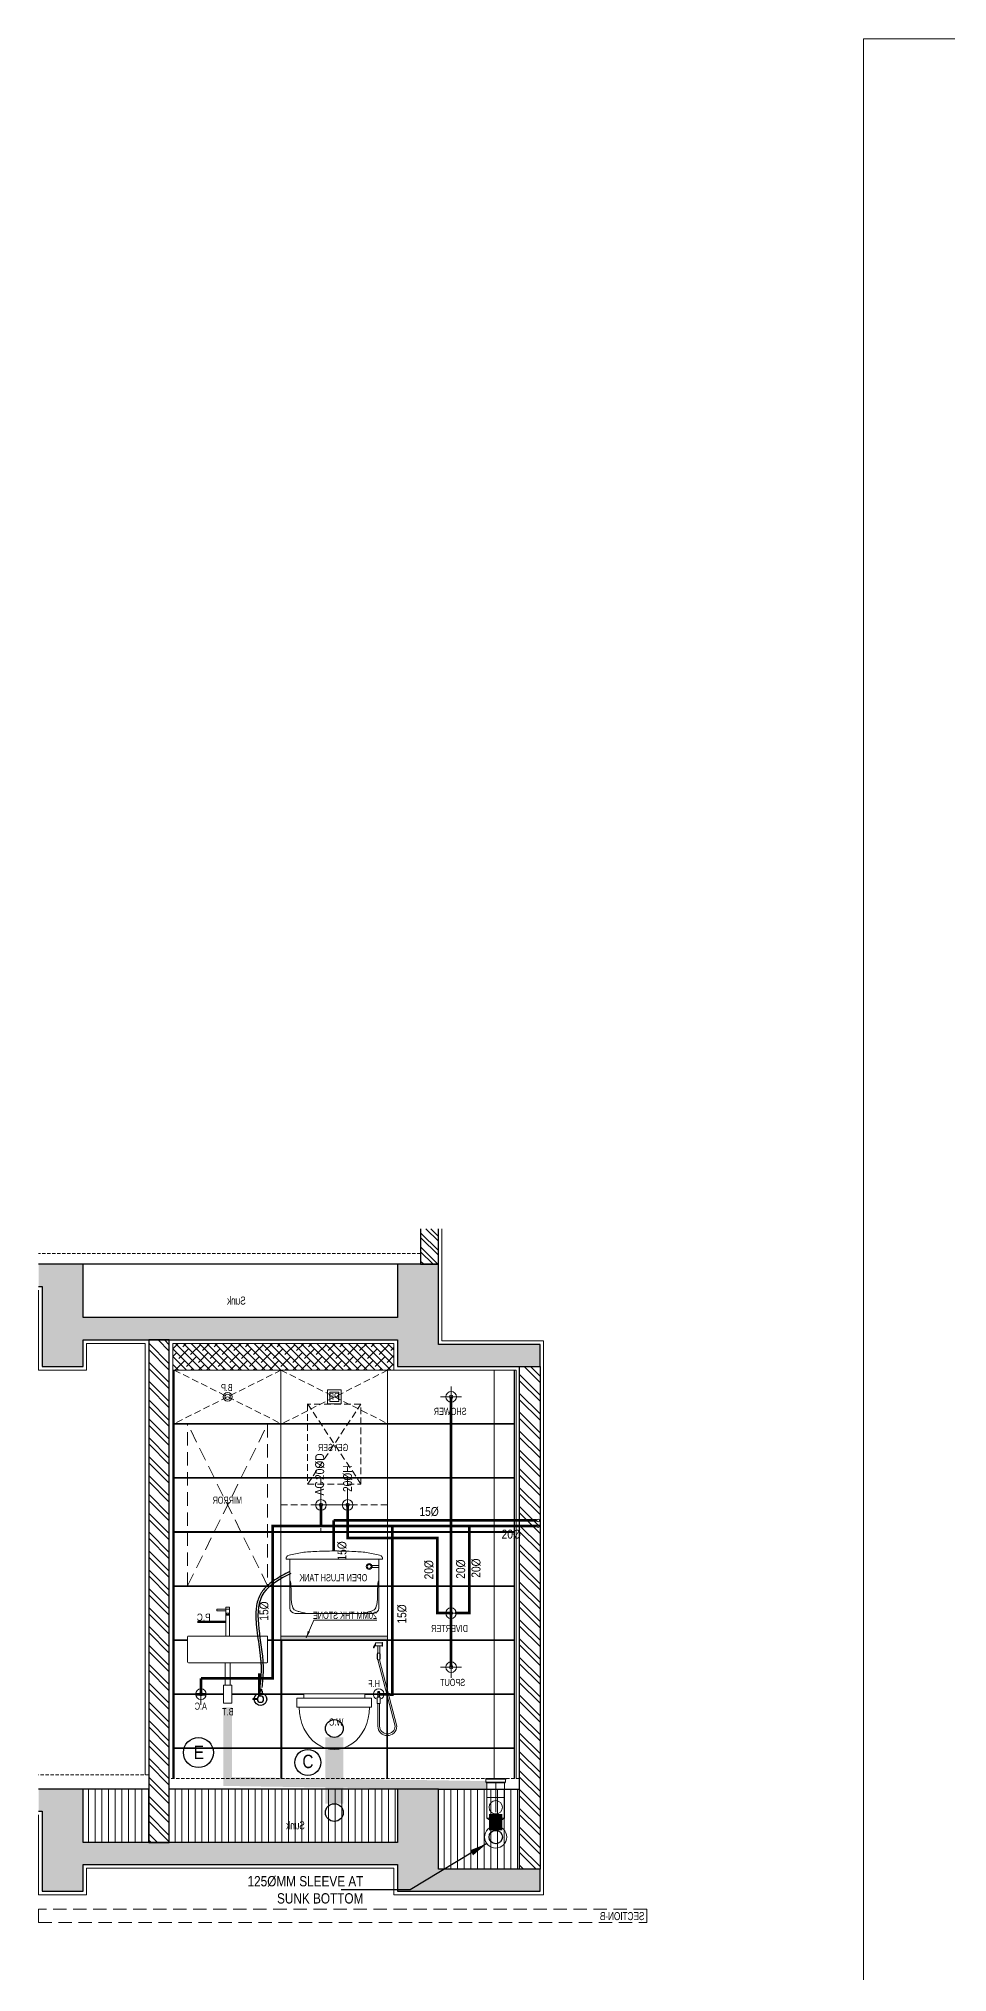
# Model space of a CAD drawing. Header units: inches. Extents: x 899679 to 12882928, y -3363313 to 527800.
# Drawn here: x 899679 to 904790, y 508964 to 519835 of the extents above; entities that cross this region are included whole.
import ezdxf
from ezdxf.enums import TextEntityAlignment as Align

# ---------------------------------------------------------------- set-up
doc = ezdxf.new("R2010")
doc.units = ezdxf.units.IN
doc.header["$LTSCALE"] = 150
for name, pattern in [('Dash', [6, 3, -3]), ('DASHED', [0.75, 0.5, -0.25]), ('DASHED2', [0.375, 0.25, -0.125]), ('HIDDEN', [0.375, 0.25, -0.125]), ('HIDDEN2', [0.1875, 0.125, -0.0625])]:
    doc.linetypes.add(name, pattern=pattern)
for name, color, linetype, lineweight in [('DOTTED LINE-MSA', 3, 'HIDDEN2', 13), ('E-ELECT. SB', 240, 'Continuous', 5), ('ele03', 147, 'Continuous', 5), ('fer', 5, 'Continuous', 9), ('FILING-MSA', 253, 'Continuous', 9), ('g-dot', 8, 'HIDDEN', 9), ('g-ele-01', 8, 'Continuous', 9), ('g-ele-02', 8, 'Continuous', 9), ('g-text', 8, 'Continuous', 9), ('G.FUR.', 8, 'Continuous', 5), ('P.FIXTURE-MSA', 8, 'Continuous', 5), ('P_Soil Downtke pipe', 6, 'Continuous', 25), ('P_Wate Downtke pipe', 4, 'Continuous', 25), ('P_Water Supply Downtake pipe', 3, 'Continuous', 25), ('P_WW PIPE', 4, 'Continuous', 9), ('Pl_FLushing PIpe', 150, 'Continuous', 9), ('PLASTER', 3, 'Continuous', 9), ('SHEET', 7, 'Continuous', 13), ('WALL HATCH-MSA', 251, 'Continuous', 9), ('WALL-MSA', 32, 'Continuous', 30)]:
    doc.layers.add(name, color=color, linetype=linetype, lineweight=lineweight)
for name, color, linetype in [('g-sol250', 8, 'Continuous'), ('P-DWS', 3, 'Continuous'), ('P-HWS', 1, 'Continuous'), ('P-WALL', 7, 'Continuous'), ('P_FLUSHING GRAVITY PIPE', 150, 'Continuous'), ('P_HOT WATER PIPE', 1, 'HIDDEN'), ('P_SANITARY', 7, 'Continuous'), ('PL-Sleeve', 1, 'Continuous'), ('PL_S- CI pipe', 6, 'Continuous'), ('PL_W- CI pipe', 4, 'Continuous'), ('R.C.C HATCH-MSA', 250, 'Continuous'), ('R.C.C-MSA', 8, 'Continuous'), ('TILE HATCH', 253, 'Continuous'), ('TILE SECTION', 152, 'Continuous')]:
    doc.layers.add(name, color=color, linetype=linetype)
doc.styles.add('AR', font='swisscl.ttf')
doc.styles.add('ARIAL', font='swisscl.ttf')
doc.styles.add('arial unicode', font='swisscl.ttf', dxfattribs={"height": 165})
doc.styles.add('PLUMBING TEXT', font='ARIALN.TTF')
doc.styles.add('SWINS', font='swissc.ttf')
doc.dimstyles.new('75', dxfattribs={"dimtxt": 115, "dimasz": 50, "dimexe": 75, "dimexo": 0, "dimgap": 25, "dimtad": 1, "dimdec": 0, "dimzin": 0, "dimdsep": 46, "dimtxsty": 'ARIAL', "dimblk": 'ARCHTICK', "dimcen": 0.09, "dimdle": 75, "dimclrd": 256, "dimclre": 256, "dimclrt": 256, "dimadec": 0, "dimazin": 0, "dimtfac": 1, "dimtdec": 0, "dimtofl": 0, "dimtmove": 1, "dimatfit": 0, "dimfxl": 1, "dimtolj": 1, "dimtzin": 0, "dimlwd": -1, "dimlwe": -1, "dimarcsym": 0})
doc.dimstyles.new('WORKING DIM', dxfattribs={"dimtxt": 155, "dimasz": 100, "dimexe": 50, "dimexo": 0, "dimgap": 20, "dimtad": 1, "dimdec": 0, "dimzin": 0, "dimdsep": 46, "dimtxsty": 'AR', "dimblk": 'OBLIQUE', "dimcen": 0.09, "dimdle": 50, "dimclrd": 256, "dimclre": 250, "dimclrt": 256, "dimadec": 0, "dimazin": 0, "dimtfac": 1, "dimtdec": 0, "dimtofl": 0, "dimtmove": 1, "dimatfit": 0, "dimfxl": 1, "dimtolj": 1, "dimtzin": 0, "dimlwd": -1, "dimlwe": -1, "dimarcsym": 0})
pattern_1 = [(45, (-1299235.07, -677370), (-53.0330086, 53.0330086), []), (45, (-1299199.71, -677370), (-53.0330086, 53.0330086), [])]

# ---------------------------------------------------------------- blocks, each defined once
blk = doc.blocks.new('fsfsfsfsf')
at = {"ltscale": 150}
for p, q in [((6903526, -4182670), (6903526, -4182707)), ((6903526, -4182670), (6903526, -4182707)), ((6903543, -4182670), (6903543, -4182707)), ((6903543, -4182670), (6903543, -4182707))]:
    blk.add_line(p, q, dxfattribs=at)
at = {"ltscale": 150, "elevation": 0}
for points in [[(6903516, -4182364), (6903514, -4182364), (6903514, -4182384), (6903516, -4182384)], [(6903516, -4182365), (6903516, -4182383), (6903553, -4182383), (6903553, -4182365)], [(6903542, -4182423), (6903528, -4182423), (6903528, -4182461), (6903542, -4182461)], [(6903526, -4182707), (6903543, -4182707), (6903543, -4182670), (6903526, -4182670)]]:
    blk.add_lwpolyline(points, close=True, dxfattribs=at)
for points in [[(6903540, -4182707), (6903540, -4182834, -0.990649), (6903433, -4182834), (6903530, -4182461)], [(6903530, -4182707), (6903530, -4182834, -0.988497), (6903443, -4182834), (6903540, -4182461)]]:
    blk.add_lwpolyline(points, format="xyb", dxfattribs=at)
for points in [[(6903526, -4182428), (6903526, -4182456)], [(6903543, -4182428), (6903543, -4182456)]]:
    blk.add_lwpolyline(points, dxfattribs=at)
for points in [[(6903540, -4182383), (6903529, -4182383), (6903529, -4182421, -0.197837), (6903528, -4182423), (6903542, -4182423, -0.197837), (6903540, -4182421)], [(6903553, -4182371), (6903553, -4182374), (6903560, -4182391, 0.998403), (6903565, -4182389)], [(6903540, -4182645, 0.267949), (6903530, -4182645), (6903530, -4182638), (6903540, -4182638)], [(6903540, -4182663, -0.267949), (6903530, -4182663), (6903530, -4182670), (6903540, -4182670)]]:
    blk.add_lwpolyline(points, format="xyb", close=True, dxfattribs=at)
at = {"ltscale": 150}
blk.add_circle((6903535, -4182654), 10, dxfattribs=at)
blk.add_arc((6903535, -4182654), 30, 286.7464, 253.2536, dxfattribs=at)
blk = doc.blocks.new('lol')
at = {"ltscale": 600}
for p, q in [((28124, -228823), (27780, -228823)), ((27780, -228823), (27780, -228848)), ((28124, -228848), (28124, -228823)), ((28162, -228848), (27742, -228848)), ((27742, -228899), (27742, -228848)), ((28162, -228899), (27742, -228899)), ((28162, -228848), (28162, -228899))]:
    blk.add_line(p, q, dxfattribs=at)
blk.add_ellipse((27952, -228899), major_axis=(0, 237), ratio=0.833195, start_param=1.570793, end_param=4.712393, dxfattribs=at)
blk = doc.blocks.new('_ArchTick')
at = {"color": 0, "linetype": 'ByBlock', "const_width": 0.15}
blk.add_lwpolyline([(-0.5, -0.5), (0.5, 0.5)], dxfattribs=at)
blk = doc.blocks.new('G$C6FA840BA')
blk.add_circle((61, 60, -30794), 30)
at = {"layer": 'G.FUR.', "linetype": 'Dash', "ltscale": 5}
for p, q in [((61, 1, -30794), (61, 119, -30794)), ((120, 60, -30794), (2, 60, -30794))]:
    blk.add_line(p, q, dxfattribs=at)
at = {"layer": 'G.FUR.', "ltscale": 150}
for radius in [30, 10]:
    blk.add_circle((61, 60, -30794), radius, dxfattribs=at)
blk = doc.blocks.new('BC')
at = {"ltscale": 100}
for p, q in [((-55, 0), (55, 0)), ((0, -55), (0, 55))]:
    blk.add_line(p, q, dxfattribs=at)
at = {"ltscale": 150}
for radius in [30, 10]:
    blk.add_circle((0, 0), radius, dxfattribs=at)
blk = doc.blocks.new('G$C59D45CD7')
at = {"layer": 'P.FIXTURE-MSA'}
for p, q in [((150, -386, 89), (150, -268, 89)), ((209, -327, 89), (91, -327, 89))]:
    blk.add_line(p, q, dxfattribs=at)
for points in [[(11, 117), (-11, 117), (-11, 162), (11, 162)], [(-11, 128), (11, 128), (11, 151), (-11, 151)], [(6, 128), (6, 122), (-6, 122), (-6, 128)], [(11, 151), (61, 151), (61, 141), (11, 141)]]:
    blk.add_lwpolyline(points, close=True, dxfattribs=at)
at = {"layer": 'P.FIXTURE-MSA', "elevation": 0}
blk.add_lwpolyline([(23, -277), (-23, -277), (-23, -377), (23, -377)], close=True, dxfattribs=at)
at = {"layer": 'P.FIXTURE-MSA'}
for radius in [30, 10]:
    blk.add_circle((150, -327, 89), radius, dxfattribs=at)
blk.add_wipeout([(-220, 0), (220, 0), (225, -5), (225, -145), (220, -150), (-220, -150), (-225, -145), (-225, -5)]).dxf.layer = 'P.FIXTURE-MSA'
for p, q in [((-11, 121), (-11, 0, 0)), ((11, 121), (11, 0, 0)), ((-220, 0), (220, 0)), ((-225, -5), (-225, -145)), ((225, -5), (225, -145)), ((-220, -150), (220, -150))]:
    blk.add_line(p, q, dxfattribs=at)
blk.add_lwpolyline([(-14, -277), (14, -277), (14, -150), (-14, -150)], close=True, dxfattribs=at)
for centre, start, end in [((-220, -5), 90, 180), ((220, -5), 0, 90), ((-220, -145), 180, 270), ((220, -145), 270, 0)]:
    blk.add_arc(centre, 5, start, end, dxfattribs=at)
blk = doc.blocks.new('A$C4626e72a')
at = {"layer": 'P.FIXTURE-MSA'}
for p, q in [((0, 315), (0, 305)), ((0, 305), (20, 305)), ((20, 305), (520, 305)), ((20, 305), (20, 30)), ((20, 269), (58, 269)), ((20, 259), (58, 259)), ((520, 305), (540, 305)), ((520, 30), (520, 305)), ((540, 305), (540, 315)), ((20, 187), (23, 180)), ((23, 180), (25, 169)), ((25, 169), (26, 154)), ((26, 154), (27, 136)), ((27, 136), (27, 118)), ((27, 118), (27, 98)), ((514, 154), (513, 136)), ((513, 136), (513, 118)), ((513, 118), (513, 98)), ((515, 169), (514, 154)), ((517, 180), (515, 169)), ((520, 187), (517, 180)), ((27, 98), (28, 80)), ((28, 80), (29, 64)), ((29, 64), (31, 50)), ((31, 50), (34, 40)), ((34, 40), (37, 32)), ((37, 32), (41, 26)), ((41, 26), (45, 21)), ((45, 21), (49, 18)), ((49, 18), (53, 16)), ((50, 0), (65, 0)), ((50, 0), (190, 0)), ((53, 16), (58, 14)), ((58, 14), (62, 13)), ((62, 13), (66, 11)), ((66, 11), (71, 10)), ((71, 10), (77, 9)), ((77, 9), (84, 7)), ((84, 7), (92, 5)), ((92, 5), (103, 3)), ((103, 3), (115, 0)), ((190, 0), (350, 0)), ((350, 0), (490, 0)), ((437, 3), (425, 0)), ((448, 5), (437, 3)), ((456, 7), (448, 5)), ((463, 9), (456, 7)), ((469, 10), (463, 9)), ((474, 11), (469, 10)), ((478, 13), (474, 11)), ((475, 0), (490, 0)), ((482, 14), (478, 13)), ((487, 16), (482, 14)), ((491, 18), (487, 16)), ((495, 21), (491, 18)), ((499, 26), (495, 21)), ((503, 32), (499, 26)), ((506, 40), (503, 32)), ((509, 50), (506, 40)), ((511, 64), (509, 50)), ((512, 80), (511, 64)), ((513, 98), (512, 80))]:
    blk.add_line(p, q, dxfattribs=at)
for radius in [16.2, 11.2]:
    blk.add_circle((74, 264), radius, dxfattribs=at)
for centre, radius, start, end in [((134, -74), 418, 97.5559, 107.7568), ((215, -685), 1035, 93.1449, 97.5559), ((270, -1684), 2035, 90, 93.1449), ((270, -1684), 2035, 86.8551, 90), ((325, -685), 1035, 82.4441, 86.8551), ((406, -74), 418, 72.2432, 82.4441), ((10, 315), 9.5, 107.7568, 180), ((530, 315), 9.5, 0, 72.2432), ((50, 30), 30, 180, 270), ((490, 30), 30, 270, 0)]:
    blk.add_arc(centre, radius, start, end, dxfattribs=at)
blk = doc.blocks.new('G$C2E235CF5')
at = {"color": 7}
blk.add_line((-50, -125), (-50, -108), dxfattribs=at)
at = {"layer": 'P_WW PIPE', "color": 7}
for p, q in [((55, 0), (-55, 0)), ((55, 0), (55, -22)), ((52, -4, 0), (-58, -4, 0)), ((-55, 0), (-55, -22)), ((55, -22), (-55, -22)), ((-53, -25), (-55, -22)), ((53, -25), (-53, -25)), ((-50, -25), (-50, -156, 0)), ((-50, -108), (50, -108)), ((-50, -108), (-50, -224)), ((0, -25), (0, -191)), ((50, -25), (50, -160, 0)), ((50, -108), (50, -224)), ((53, -25), (55, -22)), ((-50, -224), (50, -224))]:
    blk.add_line(p, q, dxfattribs=at)
blk.add_circle((0, -163), 37.5, dxfattribs=at)
blk.add_arc((0, -156), 84.4, 233.691, 306.309, dxfattribs=at)
blk = doc.blocks.new('_OBLIQUE')
at = {"color": 0, "linetype": 'ByBlock'}
blk.add_line((-0.5, -0.5), (0.5, 0.5), dxfattribs=at)
blk = doc.blocks.new('Angle Cock Front')
for p, q in [((-2, 17), (-2, 44)), ((-2, 44), (2, 44)), ((2, 17), (2, 44))]:
    blk.add_line(p, q)
blk.add_circle((0, 0), 17.5)
blk.add_arc((0, 0), 35, 94.096, 85.904)
blk = doc.blocks.new('AC-ELEVATION')
at = {"lineweight": 9}
for p, q in [((-11, 45), (11, 45)), ((-11, 33), (-11, 45)), ((8, 51), (-8, 51)), ((8, 51), (-8, 51)), ((8, 50), (-8, 50)), ((8, 50), (-8, 50)), ((8, 49), (-8, 49)), ((8, 48), (-8, 48)), ((8, 48), (-8, 48)), ((8, 47), (-8, 47)), ((8, 47), (-8, 47)), ((8, 46), (-8, 46)), ((11, 33), (11, 45))]:
    blk.add_line(p, q, dxfattribs=at)
blk.add_lwpolyline([(-8, 45), (-8, 57), (8, 57), (8, 45)], dxfattribs=at)
blk.add_open_spline([(6, 45), (6, 45), (6, 45), (6, 45)], degree=3, dxfattribs=at)
at = {"xscale": -1, "rotation": 90.00000000000007}
blk.add_blockref('Angle Cock Front', (0, 0), dxfattribs=at)
blk = doc.blocks.new('G$C769E1934')
at = {"layer": 'P_SANITARY'}
blk.add_spline([(-355, 502), (-204, 394, 0), (-198, 11, 0), (-197, -93, 0), (-192, -140, 0)], degree=3, dxfattribs=at)
blk.add_open_spline([(-349, 513, 0), (-335, 506, 0), (-321, 498, 0), (-292, 482, 0), (-279, 474, 0), (-253, 457, 0), (-240, 448, 0), (-221, 431, 0), (-213, 424, 0), (-203, 412, 0), (-200, 408, 0), (-195, 402, 0), (-193, 400, 0), (-190, 394, 0), (-188, 392, 0), (-184, 384, 0), (-181, 379, 0), (-174, 363, 0), (-170, 352, 0), (-164, 329, 0), (-162, 318, 0), (-159, 294, 0), (-159, 282, 0), (-158, 257, 0), (-159, 245, 0), (-161, 211, 0), (-163, 189, 0), (-169, 146, 0), (-172, 125, 0), (-178, 82, 0), (-181, 61, 0), (-184, 33, 0), (-185, 25, 0), (-186, 10, 0), (-187, 2, 0), (-188, -14, 0), (-188, -22, 0), (-188, -45, 0), (-188, -61, 0), (-186, -81, 0), (-186, -85, 0), (-185, -93, 0), (-185, -96, 0), (-184, -103, 0), (-184, -106, 0), (-183, -117, 0), (-182, -124, 0), (-181, -133, 0), (-180, -136, 0), (-180, -138, 0)], degree=3, knots=[0, 0, 0, 0, 44.665142, 44.665142, 89.330283, 89.330283, 133.995425, 133.995425, 166.357037, 166.357037, 181.155082, 181.155082, 190.579783, 190.579783, 200.004484, 200.004484, 218.853886, 218.853886, 254.605287, 254.605287, 290.356688, 290.356688, 326.108089, 326.108089, 361.85949, 361.85949, 421.056312, 421.056312, 480.253134, 480.253134, 539.449956, 539.449956, 560.836864, 560.836864, 584.73119, 584.73119, 608.625515, 608.625515, 656.414165, 656.414165, 670.27788, 670.27788, 680.731138, 680.731138, 691.184395, 691.184395, 712.09091, 712.09091, 719.772793, 719.772793, 719.772793, 719.772793], dxfattribs=at)
at = {"layer": 'P_SANITARY', "xscale": -1}
blk.add_blockref('AC-ELEVATION', (-185, -205, 0), dxfattribs=at)
blk = doc.blocks.new('G$C7ADCD52E')
at = {"layer": 'FILING-MSA'}
h = blk.add_hatch(dxfattribs=at)
h.set_pattern_fill('ANSI31', color=251, scale=300, angle=45)
h.set_pattern_definition([(90, (-1299235.067, -677369.997), (-37.5, 0), [])])
h.paths.add_polyline_path([(715, -3150), (1171.5, -3150), (1171.5, -3600), (715, -3600)])
h = blk.add_hatch(dxfattribs=at)
h.set_pattern_fill('ANSI31', color=251, scale=300, angle=45)
h.set_pattern_definition([(90, (-1317147.255, -655719.993), (-37.5, 0), [])])
h.paths.add_polyline_path([(2685, -3450), (2685, -3150), (1401.5, -3150), (1401.5, -3450)])
h.paths.add_polyline_path([(2800, -3150), (2800, -3450), (3170, -3450), (3170, -3150)])
at = {"layer": 'g-sol250'}
h = blk.add_hatch(color=251, dxfattribs=at)
h.dxf.hatch_style = 1
h.paths.add_polyline_path([(1457, -2311), (2057, -2311), (2057, -2291), (1457, -2291)])
at = {"layer": 'R.C.C HATCH-MSA'}
h = blk.add_hatch(color=251, dxfattribs=at)
h.dxf.hatch_style = 1
h.paths.add_polyline_path([(3420, -200), (3420, -325), (3400, -325), (3400, -775), (3170, -775), (3170, -625), (1401.5, -625), (1401.5, -775), (600, -775), (600, -650), (1171.5, -650), (1171.5, -200), (1401.5, -200), (1401.5, -500), (3170, -500), (3170, -200)])
h = blk.add_hatch(color=251, dxfattribs=at)
h.dxf.hatch_style = 1
h.paths.add_polyline_path([(3420, -3150), (3420, -3275), (3400, -3275), (3400, -3725), (3170, -3725), (3170, -3575), (1401.5, -3575), (1401.5, -3725), (1171.5, -3725), (1171.5, -3150), (1401.5, -3150), (1401.5, -3450), (3170, -3450), (3170, -3150)])
h = blk.add_hatch(color=251, dxfattribs=at)
h.dxf.hatch_style = 1
h.paths.add_polyline_path([(600, -3600), (1171.5, -3600), (1171.5, -3725), (600, -3725)])
at = {"layer": 'TILE HATCH'}
h = blk.add_hatch(dxfattribs=at)
h.set_pattern_fill('ANSI38', color=251, scale=250, angle=180)
h.set_pattern_definition([(225, (-1297872.545, -677369.997), (22.0970869, -22.0970869), []), (315, (-1297872.545, -677369.997), (66.29126074, -22.0970869), [78.125, -46.875])])
h.paths.add_polyline_path([(2665, -645), (1421.5, -645), (1421.5, -795), (2665, -795)])
at = {"layer": 'WALL HATCH-MSA'}
h = blk.add_hatch(dxfattribs=at)
h.set_pattern_fill('ANSI32', color=251, scale=150)
h.set_pattern_definition([(45, (-1051423.515, -750167.79), (-39.7747564, 39.7747564), []), (45, (-1051397, -750167.79), (-39.7747564, 39.7747564), [])])
h.paths.add_polyline_path([(1271.5, 0), (1171.5, 0), (1171.5, -200), (1271.5, -200)])
at = {"layer": 'WALL HATCH-MSA', "lineweight": 0}
h = blk.add_hatch(dxfattribs=at)
h.set_pattern_fill('ANSI32', color=251, scale=200)
h.set_pattern_definition(pattern_1)
h.paths.add_polyline_path([(2800, -3450), (2685, -3450), (2685, -625), (2800, -625)])
h = blk.add_hatch(dxfattribs=at)
h.set_pattern_fill('ANSI32', color=251, scale=200)
h.set_pattern_definition(pattern_1)
h.paths.add_polyline_path([(600, -3600), (715, -3600), (715, -775), (600, -775)])
at = {"layer": 'DOTTED LINE-MSA', "color": 251}
for p, q in [((1271.5, -140), (3420, -140)), ((715, -3090), (2685, -3090)), ((2800, -3070), (3420, -3070))]:
    blk.add_line(p, q, dxfattribs=at)
at = {"layer": 'E-ELECT. SB', "color": 251, "ltscale": 750}
for points in [[(1717.8, -985), (1796.2, -985), (1796.2, -905), (1717.8, -905)], [(1731.1, -971.7), (1782.9, -971.7), (1782.9, -918.3), (1731.1, -918.3)]]:
    blk.add_lwpolyline(points, close=True, dxfattribs=at)
at = {"layer": 'ele03', "color": 251, "linetype": 'ByBlock', "ltscale": 100}
for centre, radius in [((2357, -945, 0), 25), ((2357.1, -945, 0), 15)]:
    blk.add_circle(centre, radius, dxfattribs=at)
at = {"layer": 'g-dot', "color": 251}
for p, q in [((1457, -795), (2057, -1099)), ((2057, -795), (1457, -1095)), ((2057, -795), (2657, -1095)), ((2657.1, -795), (2057.1, -1095)), ((1906.9, -985.4, 0), (1606.9, -1435.6, 0)), ((1906.9, -1435.6, 0), (1606.9, -985.6, 0)), ((1681.9, -1403), (1681.9, -1703)), ((1831.9, -1403), (1831.9, -1703)), ((2057, -1553.1), (1457, -1553.1))]:
    blk.add_line(p, q, dxfattribs=at)
at = {"layer": 'g-dot', "color": 251, "linetype": 'DASHED'}
for p, q in [((2582, -2007, 0), (2132.1, -1099, 0)), ((2582, -2007, 0), (2132.1, -1099, 0)), ((2132.1, -2007, 0), (2582, -1099, 0))]:
    blk.add_line(p, q, dxfattribs=at)
at = {"layer": 'g-dot', "color": 251, "elevation": 0}
blk.add_lwpolyline([(1906.9, -985.6), (1906.9, -1435.6), (1606.9, -1435.6), (1606.9, -985.6)], close=True, dxfattribs=at)
at = {"layer": 'g-dot', "color": 251, "linetype": 'DASHED', "elevation": 0}
blk.add_lwpolyline([(2132, -2007), (2582, -2007), (2582.1, -1099), (2132.1, -1099)], close=True, dxfattribs=at)
blk.add_lwpolyline([(2132, -2007), (2582, -2007), (2582.1, -1099), (2132.1, -1099)], close=True, dxfattribs=at)
at = {"layer": 'g-ele-01', "color": 251}
blk.add_lwpolyline([(1457, -2311), (2057, -2311), (2057, -2291), (1457, -2291)], close=True, dxfattribs=at)
for points in [[(2057, -3090), (2057, -2311), (1457, -2311), (1457, -3090)], [(1461, -3090), (1461, -2315), (2053, -2315), (2053, -3090)]]:
    blk.add_lwpolyline(points, dxfattribs=at)
at = {"layer": 'g-ele-02', "color": 251}
for p, q in [((2665, -795), (735, -795)), ((857, -795), (857, -3090)), ((1457, -795), (1457, -2311)), ((2057, -795), (2057, -2311)), ((743, -1095), (2657, -1095)), ((743, -1099), (2657, -1099)), ((743, -1399), (2657, -1399)), ((743, -1403), (2657, -1403)), ((743, -1703), (2657, -1703)), ((743, -1707), (2657, -1707)), ((743, -2007), (2657, -2007)), ((743, -2011), (2657, -2011)), ((743, -2311), (2132, -2311)), ((743, -2315), (2132, -2315)), ((2582, -2311), (2657, -2311)), ((2582, -2315), (2657, -2315)), ((743, -2615), (1585.1, -2615)), ((743, -2619), (1585.1, -2619)), ((1928.9, -2615), (2334.2, -2615)), ((1928.9, -2619), (2334.2, -2619)), ((2379.8, -2615), (2657, -2615)), ((2379.8, -2619), (2657, -2619)), ((743, -2919), (2657, -2919)), ((743, -2923), (2657, -2923))]:
    blk.add_line(p, q, dxfattribs=at)
at = {"layer": 'PLASTER', "color": 251}
for points in [[(3420, -3295), (3420, -3745), (3150, -3745), (3150, -3595), (1421.5, -3595), (1421.5, -3745), (580, -3745), (580, -630), (1151.5, -630), (1151.5, -200), (1151.5, 0)], [(3420, -345), (3420, -795), (3150, -795), (3150, -645), (2820, -645)], [(2665, -645), (1421.5, -645), (1421.5, -795), (735, -795), (735, -3090)], [(2665, -3090), (2665, -645)], [(2820, -645), (2820, -3070)]]:
    blk.add_lwpolyline(points, dxfattribs=at)
at = {"layer": 'R.C.C-MSA', "color": 251}
for points in [[(3420, -325), (3400, -325), (3400, -775), (3170, -775), (3170, -625), (1401.5, -625), (1401.5, -775), (600, -775), (600, -650), (1171.5, -650), (1171.5, -200), (1401.5, -200), (1401.5, -500), (3170, -500), (3170, -200), (3420, -200)], [(3420, -3275), (3400, -3275), (3400, -3725), (3170, -3725), (3170, -3575), (1401.5, -3575), (1401.5, -3725), (600, -3725), (600, -3600), (1171.5, -3600), (1171.5, -3150), (1401.5, -3150), (1401.5, -3450), (3170, -3450), (3170, -3150), (3420, -3150)]]:
    blk.add_lwpolyline(points, dxfattribs=at)
at = {"layer": 'SHEET', "color": 251, "linetype": 'HIDDEN', "ltscale": 2}
blk.add_lwpolyline([(3420, -3900), (0, -3900), (0, -3825), (3420, -3825)], close=True, dxfattribs=at)
at = {"layer": 'TILE SECTION', "color": 251}
for p, q in [((743, -3090), (743, -795)), ((2657, -3090), (2657, -795))]:
    blk.add_line(p, q, dxfattribs=at)
at = {"layer": 'WALL-MSA', "color": 251}
for p, q in [((1401.5, -200), (3170, -200)), ((1171.5, -3150), (715, -3150)), ((1401.5, -3150), (2685, -3150)), ((2800, -3150), (3170, -3150))]:
    blk.add_line(p, q, dxfattribs=at)
blk.add_lwpolyline([(1271.5, 0), (1271.5, -200), (1171.5, -200), (1171.5, 0)], dxfattribs=at)
for points in [[(2800, -3450), (2685, -3450), (2685, -625), (2800, -625)], [(600, -3600), (715, -3600), (715, -775), (600, -775)]]:
    blk.add_lwpolyline(points, close=True, dxfattribs=at)
at = {"layer": 'fer', "color": 251}
for name, p in [('G$C6FA840BA', (1038.9, -1005.1, 30793.6)), ('BC', (1681.9, -1553, 0)), ('A$C4626e72a', (1486.9, -2162.8, 0)), ('G$C6FA840BA', (1039.4, -2221.1, 30793.6)), ('fsfsfsfsf', (-6902027.6, 4180037.1)), ('G$C6FA840BA', (1038.9, -2525.1, 30793.6)), ('lol', (-26194.9, 226208.2))]:
    blk.add_blockref(name, p, dxfattribs=at)
at = {"layer": 'fer', "color": 251, "xscale": -1}
blk.add_blockref('BC', (1831.9, -1553, 0), dxfattribs=at)
at = {"layer": 'E-ELECT. SB', "color": 251, "ltscale": 750, "style": 'SWINS'}
blk.add_text('PP', height=40, dxfattribs=at).set_placement((1727.9, -962.8))
at = {"layer": 'g-text', "color": 251}
for s, height, style, p in [('Sunk', 45, 'arial unicode', (2254.9, -426.5)), ('B.P', 40, 'arial unicode', (2328.7, -913, 0)), ('SHOWER', 40, 'arial unicode', (1012.9, -1046.9, 0)), ('GEYSER', 40, 'arial unicode', (1678.1, -1249.7, 0)), ('MIRROR', 40, 'arial unicode', (2275.7, -1546.1, 0)), ('OPEN FLUSH TANK', 40, 'arial unicode', (1571.1, -1982.1, 0)), ('DIVERTER', 40, 'arial unicode', (1005, -2267.4, 0)), ('BASIN', 40, 'SWINS', (2287.1, -2377.3, 0)), ('SPOUT', 40, 'arial unicode', (1021, -2570.8, 0)), ('H.F', 40, 'arial unicode', (1500.3, -2577.2, 0)), ('Sunk', 45, 'arial unicode', (1922.8, -3376.5)), ('SECTION-B', 45, 'arial unicode', (12.4, -3887))]:
    blk.add_text(s, height=height, dxfattribs=dict(at, style=style)).set_placement(p)
at = {"layer": 'g-text', "color": 251, "style": 'arial unicode'}
blk.add_text('20MM THK STONE', height=40, dxfattribs=at).set_placement((1697.3, -2173.6, 0), align=Align.MIDDLE)
blk.add_text('A.C', height=40, dxfattribs=at).set_placement((2507.8, -2704.2, 123174.5), align=Align.CENTER)
at = {"layer": 'g-text', "color": 251, "insert": (1786, -2773.8), "char_height": 40, "width": 128.218, "attachment_point": 6, "style": 'arial unicode'}
blk.add_mtext('W.C', dxfattribs=at)
at = {"layer": 'g-text', "color": 251}
blk.add_leader([(1915.7, -2300.8), (1872.9, -2201.3), (1517.2, -2201.3)], dimstyle='75', override={"dimtxt": 90, "dimasz": 40, "dimgap": 10, "dimtad": 0, "dimtxsty": 'AR', "dimclrd": 50}, dxfattribs=at)
at = {"layer": 'fer', "color": 251}
blk.add_blockref('G$C59D45CD7', (2357, -2290, 0), dxfattribs=at)
at = {"layer": 'g-text', "color": 251, "style": 'SWINS'}
blk.add_text('P.C', height=40, dxfattribs=at).set_placement((2453.4, -2204.1, 0))
at = {"layer": 'g-text', "color": 251, "style": 'arial unicode'}
blk.add_text('B.T', height=40, dxfattribs=at).set_placement((2355.7, -2735.5, 123174.5), align=Align.CENTER)
at = {"layer": 'g-text', "color": 251}
blk.add_leader([(2370.5, -2210.4, 0), (2527.3, -2210.4, 0)], dimstyle='75', override={"dimscale": 1, "dimtxt": 90, "dimasz": 40, "dimgap": 10, "dimtad": 0, "dimtxsty": 'AR', "dimclrd": 50, "dimlwd": 65535}, dxfattribs=at)

msp = doc.modelspace()

# ---------------------------------------------------------------- linework, layer by layer
at = {"layer": 'SHEET', "color": 1, "linetype": 'ByBlock', "ltscale": 0.5}
msp.add_lwpolyline([(904318.79, 519835.08), (1014080.27, 519835.08), (1014080.27, 499648.85), (904318.79, 499648.85)], close=True, dxfattribs=at)

# ---------------------------------------------------------------- block references
at = {"color": 2, "xscale": -1}
msp.add_blockref('G$C7ADCD52E', (903099.17, 513144.27), dxfattribs=at)

# ---------------------------------------------------------------- next in the draw order: linework, layer by layer
at = {"layer": 'P_FLUSHING GRAVITY PIPE', "const_width": 15, "elevation": 0}
msp.add_lwpolyline([(900920.24, 510516.6), (900920.24, 510644.27)], dxfattribs=at)
at = {"layer": 'P_HOT WATER PIPE', "linetype": 'Continuous', "ltscale": 0.52}
msp.add_lwpolyline([(902001.9, 510983.27, 15, 15, 0), (901921.63, 510983.27, 15, 15, 0), (901921.63, 511405.98, 15, 15, 0), (901417.76, 511405.98, 15, 15, 0), (901417.76, 511591.18, 15, 0, 0)], format="xyseb", dxfattribs=at)
at = {"layer": 'P_Soil Downtke pipe', "ltscale": 20, "const_width": 100}
msp.add_lwpolyline([(901342.17, 510284.27), (901342.17, 509911.59)], dxfattribs=at)
at = {"layer": 'P_Soil Downtke pipe', "ltscale": 20}
for centre in [(901342.17, 510334.27), (901342.17, 509861.59)]:
    msp.add_circle(centre, 50, dxfattribs=at)
at = {"layer": 'P_Wate Downtke pipe', "linetype": 'DASHED2', "ltscale": 0.5, "const_width": 50, "elevation": 0}
msp.add_lwpolyline([(900742.16, 510454.11), (900742.16, 510036.27), (902200.13, 510013.77)], dxfattribs=at)
at = {"layer": 'P_Wate Downtke pipe', "ltscale": 20, "const_width": 75}
msp.add_lwpolyline([(902250.13, 509853.96), (902250.13, 509761.89)], dxfattribs=at)
at = {"layer": 'P_Wate Downtke pipe', "ltscale": 20}
msp.add_circle((902250.13, 509724.39), 37.5, dxfattribs=at)
at = {"layer": 'P_Water Supply Downtake pipe', "color": 11, "linetype": 'Continuous', "ltscale": 0.5, "const_width": 15}
msp.add_lwpolyline([(901999.17, 510679.27), (901999.17, 512199.27)], dxfattribs=at)
at = {"layer": 'P_Water Supply Downtake pipe', "ltscale": 20, "const_width": 15}
for points in [[(901267.24, 511589.33), (901267.24, 511472.82)], [(901592.17, 510527.27), (901667.72, 510525.27), (901667.72, 511472.82)], [(902021.9, 510983.27), (902102.05, 510983.27), (902102.05, 511472.82)]]:
    msp.add_lwpolyline(points, dxfattribs=at)
at = {"layer": 'P_Water Supply Downtake pipe', "ltscale": 20}
msp.add_lwpolyline([(902481.15, 511472.82, 15, 15, 0), (900995.23, 511472.82, 15, 15, 0), (900995.23, 510615.77, 15, 15, 0), (900592.16, 510615.77, 0, 0, 0)], format="xyseb", dxfattribs=at)
at = {"layer": 'P_Water Supply Downtake pipe', "ltscale": 20, "const_width": 15, "elevation": 0}
for points in [[(900622.16, 510527.27), (900562.16, 510527.27)], [(900592.16, 510527.27), (900592.16, 510615.77)]]:
    msp.add_lwpolyline(points, dxfattribs=at)
at = {"layer": 'P_Water Supply Downtake pipe', "ltscale": 20}
msp.add_circle((902488.72, 511472.82, 0), 7.57, dxfattribs=at)
at = {"layer": 'PL-Sleeve', "lineweight": 5}
msp.add_circle((902250.13, 509724.39), 62.5, dxfattribs=at)
at = {"layer": 'Pl_FLushing PIpe', "const_width": 15}
for points in [[(901339.14, 511504.37), (902481.15, 511504.37)], [(901339.14, 511333.09), (901339.14, 511504.37)]]:
    msp.add_lwpolyline(points, dxfattribs=at)
at = {"layer": 'Pl_FLushing PIpe'}
msp.add_circle((902488.72, 511504.37, 0), 7.57, dxfattribs=at)
at = {"layer": 'PL_S- CI pipe'}
msp.add_circle((901193.22, 510143.77), 73.15, dxfattribs=at)
at = {"layer": 'PL_W- CI pipe', "ltscale": 0.05}
msp.add_circle((900577.82, 510199.05), 84.51, dxfattribs=at)

# ---------------------------------------------------------------- next in the draw order: block references
at = {"color": 2, "xscale": -1}
for name, p in [('G$C769E1934', (900742.16, 510704.31, 0)), ('G$C2E235CF5', (902250.13, 510054.27))]:
    msp.add_blockref(name, p, dxfattribs=at)

# ---------------------------------------------------------------- next in the draw order: texts
at = {"layer": 'P-DWS', "lineweight": 5, "style": 'PLUMBING TEXT'}
msp.add_text('20%%CD', height=50, rotation=90, dxfattribs=at).set_placement((901284.91, 511731.63, 0))
at = {"layer": 'P-HWS', "lineweight": 5, "style": 'PLUMBING TEXT'}
msp.add_text('20%%CH', height=50, rotation=90, dxfattribs=at).set_placement((901441.93, 511664.2, 0))
at = {"layer": 'P-WALL', "style": 'PLUMBING TEXT'}
msp.add_text('AC', height=50, rotation=90, dxfattribs=at).set_placement((901283.61, 511644.7, 0))
at = {"layer": 'P_HOT WATER PIPE', "ltscale": 0.52, "style": 'PLUMBING TEXT'}
msp.add_text('20%%C', height=50, rotation=90, dxfattribs=at).set_placement((901898.5, 511173.01, 0))
at = {"layer": 'P_Water Supply Downtake pipe', "ltscale": 20, "style": 'PLUMBING TEXT'}
msp.add_text('20%%C', height=50, dxfattribs=at).set_placement((902283.38, 511402.32, 0))
for s, p in [('20%%C', (902164.05, 511182.26, 0)), ('15%%C', (900971.28, 510940.67, 0)), ('15%%C', (901746.78, 510924.17, 0))]:
    msp.add_text(s, height=50, rotation=90, dxfattribs=at).set_placement(p)
at = {"layer": 'P_Water Supply Downtake pipe', "color": 11, "linetype": 'HIDDEN', "ltscale": 0.5, "style": 'PLUMBING TEXT'}
msp.add_text('20%%C', height=50, rotation=90, dxfattribs=at).set_placement((902077.84, 511176.36, 0))
at = {"layer": 'PL-Sleeve', "lineweight": 5, "insert": (901505.72, 509504.77), "char_height": 57.8278, "width": 776.0721, "attachment_point": 3, "style": 'PLUMBING TEXT'}
msp.add_mtext('125%%CMM SLEEVE AT SUNK BOTTOM ', dxfattribs=at)
at = {"layer": 'Pl_FLushing PIpe', "style": 'PLUMBING TEXT'}
msp.add_text('15%%C', height=50, dxfattribs=at).set_placement((901821.19, 511529.61, 0))
msp.add_text('15%%C', height=50, rotation=90, dxfattribs=at).set_placement((901410.12, 511278.74, 0))
at = {"layer": 'PL_S- CI pipe', "style": 'PLUMBING TEXT'}
msp.add_text('C', height=75, dxfattribs=at).set_placement((901162.81, 510111.76))
at = {"layer": 'PL_W- CI pipe', "ltscale": 0.05, "style": 'PLUMBING TEXT'}
msp.add_text('E', height=75, dxfattribs=at).set_placement((900551.61, 510162.89))

# ---------------------------------------------------------------- next in the draw order: leaders
at = {"layer": 'PL-Sleeve', "lineweight": 5}
msp.add_leader([(902199.95, 509687.13), (901768.17, 509427), (901380.87, 509427)], dimstyle='WORKING DIM', override={"dimtad": 0}, dxfattribs=at)

doc.saveas('drawing.dxf')
